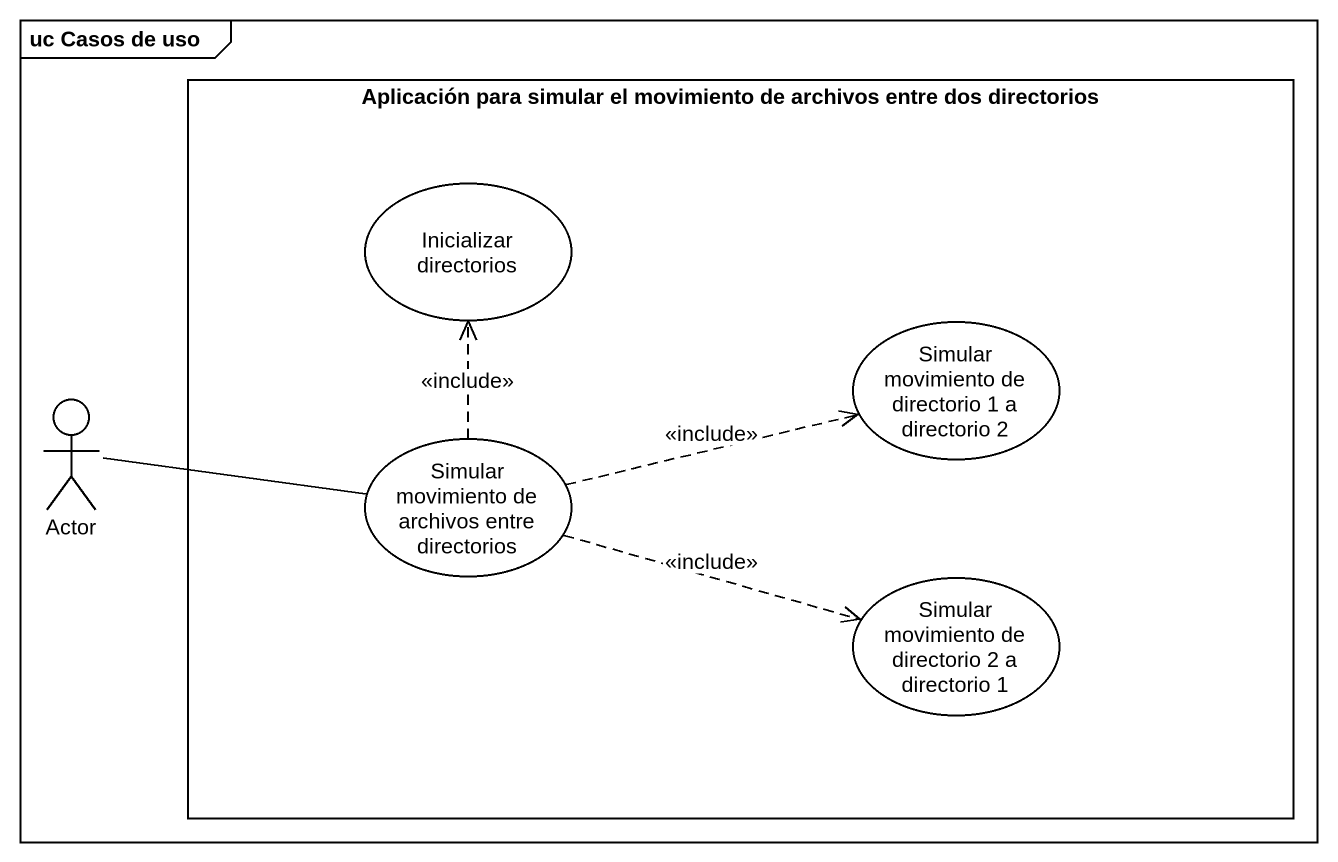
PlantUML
@startuml
mainframe uc Casos de uso
rectangle "Aplicación para simular el movimiento de archivos entre dos directorios" as Aplicación_para_simular_el {
  usecase "Inicializar directorios" as Inicializar_directorios
  usecase "Simular movimiento de directorio 1 a directorio 2" as Simular_movimiento_de
  usecase "Simular movimiento de archivos entre directorios" as Simular_movimiento_de_2
  usecase "Simular movimiento de directorio 2 a directorio 1" as Simular_movimiento_de_3
}
actor "Actor" as Actor_
Actor_ -right- Simular_movimiento_de_2
Simular_movimiento_de_2 .up.> Inicializar_directorios : <<include>>
Simular_movimiento_de_2 .right.> Simular_movimiento_de : <<include>>
Simular_movimiento_de_2 .right.> Simular_movimiento_de_3 : <<include>>
@enduml
